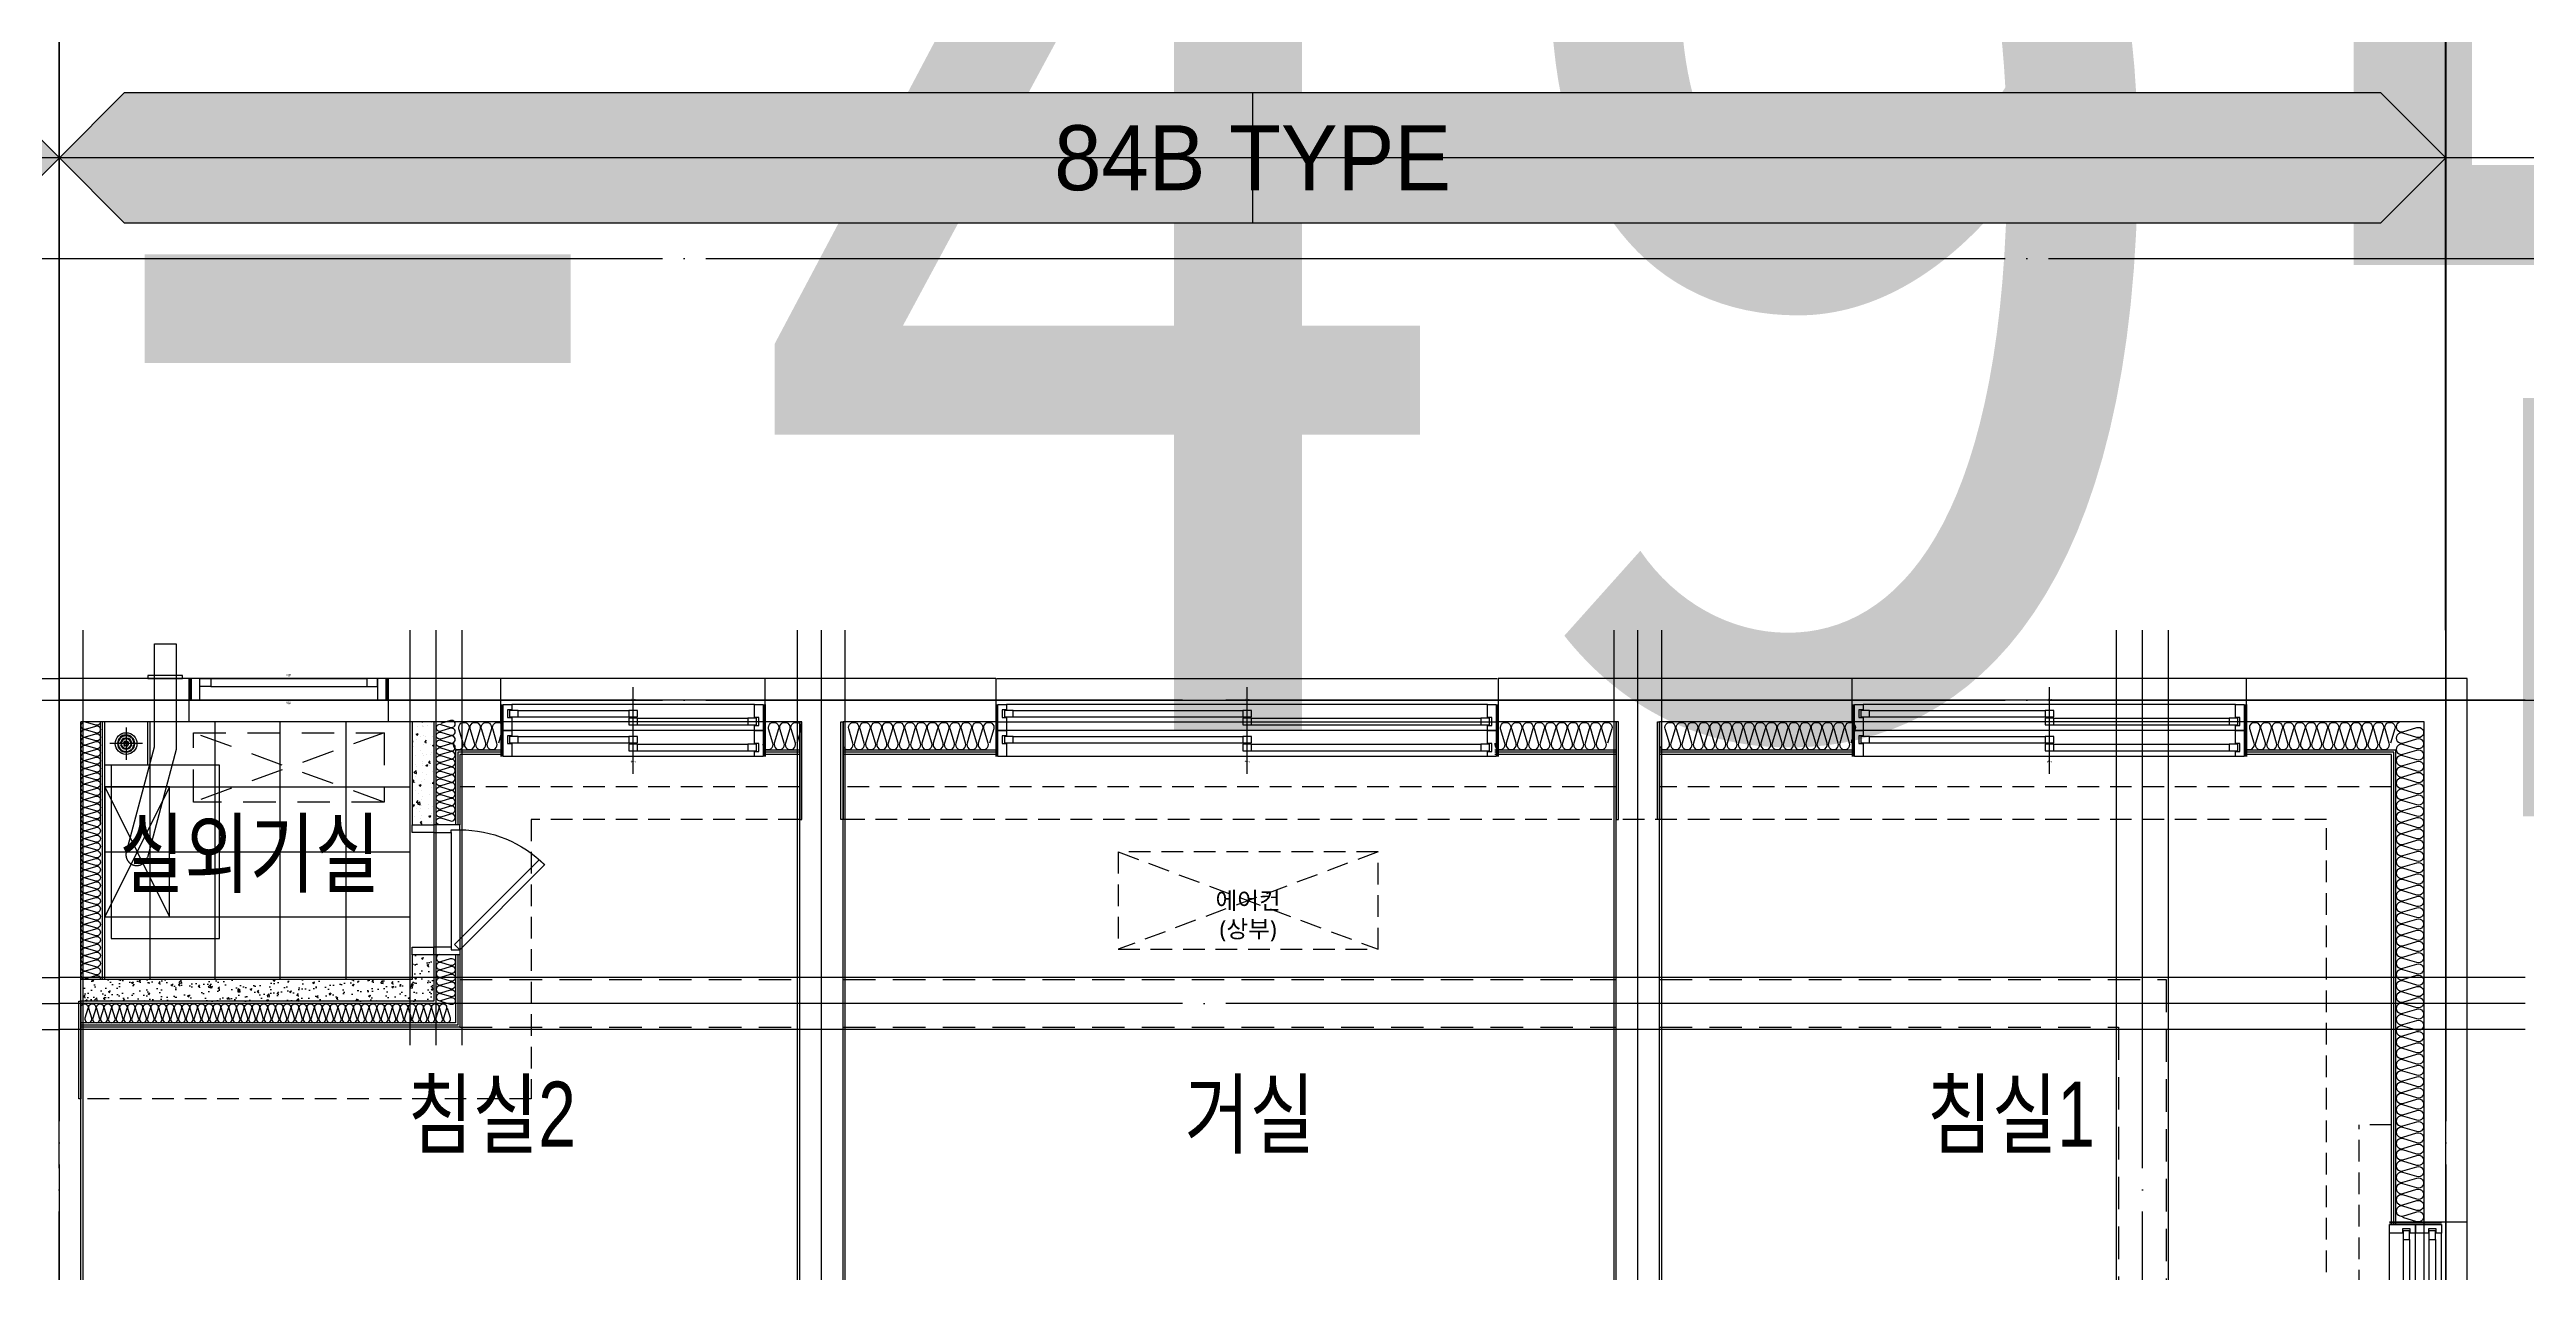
# Model space of a CAD drawing. Header units: millimetres. Extents: x 0 to 1390178, y 0 to 110113.
# Drawn here: x 720407 to 731845, y 46099 to 51745 of the extents above; entities that cross this region are included whole.
import ezdxf
from ezdxf.enums import TextEntityAlignment as Align
from ezdxf.xclip import XClip

# ---------------------------------------------------------------- set-up
doc = ezdxf.new("R2018")
doc.units = ezdxf.units.MM
doc.header["$LTSCALE"] = 100
doc.header["$XCLIPFRAME"] = 0
for name, pattern in [('X - 단위세대 확장형$0$CEN', [62, 60, -1, 0, -1]), ('X - 단위세대 확장형$0$HID', [1.5, 1, -0.5]), ('X - 단위세대 확장형$0$X-55$0$HD', [2.5, 1.5, -1]), ('X - 단위세대 확장형$0$X-55$0$HID', [2.3, 1.5, -0.8]), ('X - 단위세대 확장형$0$xr-49D(확)$0$HID', [2.3, 1.5, -0.8]), ('X - 평면도$0$CEN', [62, 60, -1, 0, -1])]:
    doc.linetypes.add(name, pattern=pattern)
doc.layers.get('DEFPOINTS').update_dxf_attribs({"color": 145})
for name, color, linetype in [('AA-XXXX-253', 253, 'Continuous'), ('AA-XXXX-TEXT', 3, 'Continuous'), ('SYM', 7, 'Continuous'), ('TEX', 7, 'Continuous'), ('X - SHEET$0$AA-BORD-TEXT', 3, 'Continuous'), ('X - 단위세대 확장형$0$A-CEN', 1, 'X - 단위세대 확장형$0$CEN'), ('X - 단위세대 확장형$0$A-CON', 2, 'Continuous'), ('X - 단위세대 확장형$0$A-GIP', 6, 'Continuous'), ('X - 단위세대 확장형$0$A-INS', 9, 'Continuous'), ('X - 단위세대 확장형$0$A-TILE', 253, 'Continuous'), ('X - 단위세대 확장형$0$A-WIN', 4, 'Continuous'), ('X - 단위세대 확장형$0$AA-WAXM-CONC', 2, 'Continuous'), ('X - 단위세대 확장형$0$AA-WAXM-DRYW', 7, 'Continuous'), ('X - 단위세대 확장형$0$AA-XXXX-CNTL', 1, 'X - 단위세대 확장형$0$CEN'), ('X - 단위세대 확장형$0$AA-XXXX-PATT', 8, 'Continuous'), ('X - 단위세대 확장형$0$M-AIR', 1, 'X - 단위세대 확장형$0$HID'), ('X - 단위세대 확장형$0$X-84$0$AA-DWXM-STHC', 9, 'Continuous'), ('X - 단위세대 확장형$0$X-84$0$AA-DWXM-WIND', 4, 'Continuous'), ('X - 단위세대 확장형$0$X-84$0$AA-XXXX-ELEV', 4, 'Continuous'), ('X - 단위세대 확장형$0$xr-49D(확)$0$AA-XXXX-HIDL2', 7, 'X - 단위세대 확장형$0$xr-49D(확)$0$HID'), ('X - 단위세대 확장형$0$결로방지단열재', 7, 'X - 단위세대 확장형$0$HID'), ('X - 단위세대 확장형$0$보일러', 6, 'X - 단위세대 확장형$0$HID'), ('X - 단위세대 확장형$0$실외기', 9, 'X - 단위세대 확장형$0$HID'), ('X - 단위세대 확장형$0$커텐박스', 6, 'X - 단위세대 확장형$0$HID'), ('X - 평면도$0$A-CEN', 1, 'X - 평면도$0$CEN'), ('X - 평면도$0$AA-XXXX-CNTL', 1, 'X - 평면도$0$CEN')]:
    doc.layers.add(name, color=color, linetype=linetype)
for name, color, linetype, plot in [('DEFPOINT', 163, 'Continuous', False), ('X - 단위세대 확장형$0$A-MC', 171, 'Continuous', False), ('X - 단위세대 확장형$0$AA-EL-PCN8', 8, 'Continuous', False), ('X - 단위세대 확장형$0$DEFPOINT', 163, 'Continuous', False)]:
    doc.layers.add(name, color=color, linetype=linetype, plot=plot)
doc.layers.add('X - 단위세대 확장형$0$A-door', color=4, linetype='Continuous', lineweight=25)
doc.styles.add('HAUD01', font='Dotum.ttf')
doc.styles.get("Standard").update_dxf_attribs({"font": 'Dotum.ttf'})
doc.styles.add('X - SHEET$0$HAUD01', font='Dotum.ttf')
doc.styles.add('X - 단위세대 확장형$0$X-55$0$맑은 고딕', font='malgun.ttf')
doc.styles.add('X - 단위세대 확장형$0$X-84$0$맑은 고딕', font='malgun.ttf')
pattern_1 = [(320, (-64738.11, 78886.98), (-7.96954, -91.092334), [9.525, -104.775]), (265, (-64738.11, 78886.98), (95.52832, 17.62141), [7.62, -83.82]), (10.451, (-64738.77, 78879.39), (87.55834, -73.47125), [8.095, -89.045]), (316.1842, (-64712.71, 78886.98), (-21.02116, -135.53952), [14.2875, -157.1625]), (6.6356, (-64714.46, 78875.69), (123.71278, -118.70212), [12.1425, -133.5675]), (261.184, (-64712.71, 78886.98), (123.71256, -118.7023), [11.43, -125.73]), (291, (-64719.06, 78874.28), (-51.13276, -75.80744), [9.525, -104.775]), (236, (-64719.06, 78874.28), (92.09398, -30.90101), [7.62, -83.82]), (341.4514, (-64723.32, 78867.965), (40.96143, -106.708245), [8.095, -89.045]), (307.5, (-64738.11, 78886.982), (42.277519, -1.544302), [0, -82.804, 0, -85.09, 0, -84.1375]), (277.5, (-64738.11, 78886.98), (50.090287, -33.409831), [0, -48.514, 0, -80.899, 0, -32.0675]), (237.5, (-64738.11, 78915.303), (-2.864372, -67.795298), [0, -31.75, 0, -99.06, 0, -131.445]), (227.5, (-64738.11, 78928), (12.713246, -74.06459), [0, -41.275, 0, -65.786, 0, -93.345])]

# ---------------------------------------------------------------- blocks, each defined once
blk = doc.blocks.new('X - SHEET$0$HAUDsheetV')
at = {"layer": 'X - SHEET$0$AA-BORD-TEXT', "color": 3, "style": 'X - SHEET$0$HAUD01'}
for tag, p in [('PJCode', (786, 567.94)), ('작성자', (786.11, 194.82)), ('검토자', (786.11, 181.82)), ('최종검토자', (786.11, 168.82)), ('승인자', (786.11, 155.82)), ('일자', (786.83, 144.02)), ('개정번호', (812, 65.92))]:
    blk.add_attdef(tag, text='', height=3, dxfattribs=at).set_placement(p, align=Align.MIDDLE_CENTER)
at = {"layer": 'X - SHEET$0$AA-BORD-TEXT', "color": 3, "lineweight": 30, "flags": 104}
blk.add_attdef('PJTitle', text='', height=4, dxfattribs=at).set_placement((787.25, 536.62), align=Align.MIDDLE_CENTER)
blk = doc.blocks.new('X - SHEET')
ref = blk.add_blockref('X - SHEET$0$HAUDsheetV', (-100, 0), dxfattribs=dict(xscale=100, yscale=100, zscale=100))
lines = blk.add_mtext('중랑구 상봉동 116-49번지 일원 2030 청년주택 \\P신축공사', dxfattribs={"layer": 'X - SHEET$0$AA-BORD-TEXT', "color": 3, "insert": (78625, 53662), "char_height": 5056.52, "attachment_point": 1})
ref.add_attrib('PJTitle', '', (78625, 53662), dxfattribs={"flags": 104}).embed_mtext(lines)
blk = doc.blocks.new('*U1135')
at = {"layer": 'DEFPOINTS'}
for p, q in [((-610, -130), (-610, 110)), ((-605, -130), (-605, 110)), ((605, -130), (605, 110)), ((610, -130), (610, 110))]:
    blk.add_line(p, q, dxfattribs=at)
at = {"layer": 'X - 단위세대 확장형$0$X-84$0$AA-DWXM-WIND'}
for p, q in [((0, 190), (0, -210)), ((-20, 83), (-530, 83)), ((-20, 53), (-530, 53)), ((530, 47), (20, 47)), ((530, 17), (20, 17)), ((-20, -37), (-530, -37)), ((-20, -67), (-530, -67)), ((530, -73), (20, -73)), ((530, -103), (20, -103))]:
    blk.add_line(p, q, dxfattribs=at)
at = {"layer": 'X - 단위세대 확장형$0$X-84$0$AA-DWXM-WIND', "color": 8}
for p, q in [((-560, 110), (560, 110)), ((-560, -10), (560, -10)), ((-560, -130), (560, -130))]:
    blk.add_line(p, q, dxfattribs=at)
at = {"layer": 'X - 단위세대 확장형$0$X-84$0$AA-DWXM-WIND'}
for points in [[(-560, 86), (-580, 86), (-580, 50), (-560, 50), (-560, -10), (-560, -10), (-600, -10), (-600, 110), (-560, 110), (-560, 86)], [(560, 14), (580, 14), (580, 50), (560, 50), (560, 110), (560, 110), (600, 110), (600, -10), (560, -10), (560, 14)], [(-560, -34), (-580, -34), (-580, -70), (-560, -70), (-560, -130), (-560, -130), (-600, -130), (-600, -10), (-560, -10), (-560, -34)], [(560, -106), (580, -106), (580, -70), (560, -70), (560, -10), (560, -10), (600, -10), (600, -130), (560, -130), (560, -106)]]:
    blk.add_lwpolyline(points, dxfattribs=at)
for points in [[(-530, 53), (-530, 83), (-570, 83), (-570, 53)], [(20, 53), (20, 83), (-20, 83), (-20, 53)], [(-20, 17), (20, 17), (20, 47), (-20, 47)], [(570, 17), (570, 47), (530, 47), (530, 17)], [(-530, -67), (-530, -37), (-570, -37), (-570, -67)], [(20, -67), (20, -37), (-20, -37), (-20, -67)], [(-20, -103), (20, -103), (20, -73), (-20, -73)], [(570, -103), (570, -73), (530, -73), (530, -103)]]:
    blk.add_lwpolyline(points, close=True, dxfattribs=at)
at = {"layer": 'DEFPOINTS', "style": 'X - 단위세대 확장형$0$X-84$0$맑은 고딕', "width": 0.9}
for s, p in [('내부', (0, 133)), ('외부', (0, -152))]:
    blk.add_text(s, height=10, dxfattribs=at).set_placement(p, align=Align.MIDDLE_CENTER)
blk = doc.blocks.new('*U1125')
at = {"layer": 'DEFPOINTS'}
for p, q in [((-1160, -130), (-1160, 110)), ((-1155, -130), (-1155, 110)), ((1155, -130), (1155, 110)), ((1160, -130), (1160, 110))]:
    blk.add_line(p, q, dxfattribs=at)
at = {"layer": 'X - 단위세대 확장형$0$X-84$0$AA-DWXM-WIND'}
for p, q in [((0, 190), (0, -210)), ((-20, 83), (-1080, 83)), ((-20, 53), (-1080, 53)), ((1080, 47), (20, 47)), ((1080, 17), (20, 17)), ((-20, -37), (-1080, -37)), ((-20, -67), (-1080, -67)), ((1080, -73), (20, -73)), ((1080, -103), (20, -103))]:
    blk.add_line(p, q, dxfattribs=at)
at = {"layer": 'X - 단위세대 확장형$0$X-84$0$AA-DWXM-WIND', "color": 8}
for p, q in [((-1110, 110), (1110, 110)), ((-1110, -10), (1110, -10)), ((-1110, -130), (1110, -130))]:
    blk.add_line(p, q, dxfattribs=at)
at = {"layer": 'X - 단위세대 확장형$0$X-84$0$AA-DWXM-WIND'}
for points in [[(-1110, 86), (-1130, 86), (-1130, 50), (-1110, 50), (-1110, -10), (-1110, -10), (-1150, -10), (-1150, 110), (-1110, 110), (-1110, 86)], [(1110, 14), (1130, 14), (1130, 50), (1110, 50), (1110, 110), (1110, 110), (1150, 110), (1150, -10), (1110, -10), (1110, 14)], [(-1110, -34), (-1130, -34), (-1130, -70), (-1110, -70), (-1110, -130), (-1110, -130), (-1150, -130), (-1150, -10), (-1110, -10), (-1110, -34)], [(1110, -106), (1130, -106), (1130, -70), (1110, -70), (1110, -10), (1110, -10), (1150, -10), (1150, -130), (1110, -130), (1110, -106)]]:
    blk.add_lwpolyline(points, dxfattribs=at)
for points in [[(-1080, 53), (-1080, 83), (-1120, 83), (-1120, 53)], [(20, 53), (20, 83), (-20, 83), (-20, 53)], [(-20, 17), (20, 17), (20, 47), (-20, 47)], [(1120, 17), (1120, 47), (1080, 47), (1080, 17)], [(-1080, -67), (-1080, -37), (-1120, -37), (-1120, -67)], [(20, -67), (20, -37), (-20, -37), (-20, -67)], [(-20, -103), (20, -103), (20, -73), (-20, -73)], [(1120, -103), (1120, -73), (1080, -73), (1080, -103)]]:
    blk.add_lwpolyline(points, close=True, dxfattribs=at)
at = {"layer": 'DEFPOINTS', "style": 'X - 단위세대 확장형$0$X-84$0$맑은 고딕', "width": 0.9}
for s, p in [('내부', (0, 133)), ('외부', (0, -152))]:
    blk.add_text(s, height=10, dxfattribs=at).set_placement(p, align=Align.MIDDLE_CENTER)
blk = doc.blocks.new('*U1134')
at = {"layer": 'DEFPOINTS'}
for p, q in [((-910, -130), (-910, 110)), ((-905, -130), (-905, 110)), ((905, -130), (905, 110)), ((910, -130), (910, 110))]:
    blk.add_line(p, q, dxfattribs=at)
at = {"layer": 'X - 단위세대 확장형$0$X-84$0$AA-DWXM-WIND'}
for p, q in [((0, 190), (0, -210)), ((-20, 83), (-830, 83)), ((-20, 53), (-830, 53)), ((830, 47), (20, 47)), ((830, 17), (20, 17)), ((-20, -37), (-830, -37)), ((-20, -67), (-830, -67)), ((830, -73), (20, -73)), ((830, -103), (20, -103))]:
    blk.add_line(p, q, dxfattribs=at)
at = {"layer": 'X - 단위세대 확장형$0$X-84$0$AA-DWXM-WIND', "color": 8}
for p, q in [((-860, 110), (860, 110)), ((-860, -10), (860, -10)), ((-860, -130), (860, -130))]:
    blk.add_line(p, q, dxfattribs=at)
at = {"layer": 'X - 단위세대 확장형$0$X-84$0$AA-DWXM-WIND'}
for points in [[(-860, 86), (-880, 86), (-880, 50), (-860, 50), (-860, -10), (-860, -10), (-900, -10), (-900, 110), (-860, 110), (-860, 86)], [(860, 14), (880, 14), (880, 50), (860, 50), (860, 110), (860, 110), (900, 110), (900, -10), (860, -10), (860, 14)], [(-860, -34), (-880, -34), (-880, -70), (-860, -70), (-860, -130), (-860, -130), (-900, -130), (-900, -10), (-860, -10), (-860, -34)], [(860, -106), (880, -106), (880, -70), (860, -70), (860, -10), (860, -10), (900, -10), (900, -130), (860, -130), (860, -106)]]:
    blk.add_lwpolyline(points, dxfattribs=at)
for points in [[(-830, 53), (-830, 83), (-870, 83), (-870, 53)], [(20, 53), (20, 83), (-20, 83), (-20, 53)], [(-20, 17), (20, 17), (20, 47), (-20, 47)], [(870, 17), (870, 47), (830, 47), (830, 17)], [(-830, -67), (-830, -37), (-870, -37), (-870, -67)], [(20, -67), (20, -37), (-20, -37), (-20, -67)], [(-20, -103), (20, -103), (20, -73), (-20, -73)], [(870, -103), (870, -73), (830, -73), (830, -103)]]:
    blk.add_lwpolyline(points, close=True, dxfattribs=at)
at = {"layer": 'DEFPOINTS', "style": 'X - 단위세대 확장형$0$X-84$0$맑은 고딕', "width": 0.9}
for s, p in [('내부', (0, 133)), ('외부', (0, -152))]:
    blk.add_text(s, height=10, dxfattribs=at).set_placement(p, align=Align.MIDDLE_CENTER)
blk = doc.blocks.new('*U1124')
at = {"layer": 'DEFPOINTS'}
for p, q in [((-460, -64), (-460, 36)), ((-455, -64), (-455, 36)), ((455, -64), (455, 36)), ((460, -64), (460, 36))]:
    blk.add_line(p, q, dxfattribs=at)
at = {"layer": 'X - 단위세대 확장형$0$X-84$0$AA-DWXM-WIND'}
for p, q in [((-360, 36), (360, 36)), ((-360, 0), (360, 0))]:
    blk.add_line(p, q, dxfattribs=at)
at = {"layer": 'X - 단위세대 확장형$0$X-84$0$AA-DWXM-WIND', "color": 8}
blk.add_line((410, -64), (-410, -64), dxfattribs=at)
at = {"layer": 'X - 단위세대 확장형$0$X-84$0$AA-DWXM-WIND'}
for points in [[(-410, 36), (-450, 36), (-450, -64), (-410, -64)], [(-410, 36), (-360, 36), (-360, 0), (-410, 0)], [(410, 36), (360, 36), (360, 0), (410, 0)], [(450, 36), (410, 36), (410, -64), (450, -64)]]:
    blk.add_lwpolyline(points, close=True, dxfattribs=at)
at = {"layer": 'DEFPOINTS', "style": 'X - 단위세대 확장형$0$X-84$0$맑은 고딕', "width": 0.9}
for s, p in [('외부', (-1, 51)), ('내부', (-1, -76))]:
    blk.add_text(s, height=10, dxfattribs=at).set_placement(p, align=Align.MIDDLE_CENTER)
blk = doc.blocks.new('X - 단위세대 확장형$0$X-84$0$FD')
at = {"layer": 'X - 단위세대 확장형$0$X-84$0$AA-DWXM-STHC'}
for p, q in [((102, 114), (-98, 114)), ((-98, -86), (-98, 114)), ((76, 14), (-74, 14)), ((-34, 18), (-38, 18)), ((-34, 11), (-38, 11)), ((-28, 41), (-25, 38)), ((-23, 41), (-25, 44)), ((-20, 18), (-24, 18)), ((-20, 11), (-24, 11)), ((-6, 18), (-10, 18)), ((-6, 11), (-10, 11)), ((-2, 50), (-2, 54)), ((-2, 36), (-2, 40)), ((-2, 21), (-2, 26)), ((-2, 3), (-2, 7)), ((1, 89), (1, -61)), ((5, 50), (5, 54)), ((5, 36), (5, 40)), ((5, 21), (5, 26)), ((5, 3), (5, 7)), ((13, 18), (9, 18)), ((13, 11), (9, 11)), ((27, 18), (23, 18)), ((27, 11), (23, 11)), ((28, 44), (26, 41)), ((28, 38), (31, 41)), ((41, 18), (37, 18)), ((41, 11), (37, 11)), ((102, -86), (102, 114)), ((102, -86), (-98, -86)), ((-28, -13), (-25, -10)), ((-23, -13), (-25, -15)), ((-2, -11), (-2, -7)), ((-2, -25), (-2, -21)), ((5, -11), (5, -7)), ((5, -25), (5, -21)), ((25, -13), (28, -15)), ((31, -13), (28, -10))]:
    blk.add_line(p, q, dxfattribs=at)
blk.add_circle((1, 14), 50, dxfattribs=at)
for radius, start, end in [(40, 137.9377, 175.3172), (40, 184.9707, 222.1313), (36, 138.2645, 174.7956), (36, 185.5247, 221.8122), (40, 95.5963, 132.2058), (26, 98.6286, 172.7847), (26, 187.6605, 261.3714), (36, 96.2205, 131.895), (22, 100.213, 171.4638), (22, 189.0641, 259.787), (12, 108.9695, 164.209), (12, 196.7874, 251.0305), (8, 119.1827, 155.9086), (8, 205.6729, 240.8173), (40, 47.8687, 84.4251), (36, 48.1878, 83.8033), (26, 7.2153, 81.4045), (22, 8.5362, 79.8264), (12, 15.791, 71.1056), (8, 24.0914, 60.9392), (26, 278.5955, 352.3395), (22, 280.1736, 350.9359), (12, 288.8944, 343.2126), (8, 299.0608, 334.3271), (36, 5.2044, 41.8183), (36, 318.105, 354.4753), (40, 4.6828, 42.1367), (40, 317.7942, 355.0293), (40, 227.8633, 264.4037), (36, 228.1817, 263.7795), (36, 276.1967, 311.7355), (40, 275.5749, 312.0623)]:
    blk.add_arc((1, 14), radius, start, end, dxfattribs=at)
blk = doc.blocks.new('X - 단위세대 확장형$0$X-55$0$보일러(양평)_3')
at = {"layer": 'X - 단위세대 확장형$0$보일러', "linetype": 'X - 단위세대 확장형$0$X-55$0$HID', "ltscale": 50}
for p, q in [((0, 430), (-600, 130)), ((0, 130), (-600, 430))]:
    blk.add_line(p, q, dxfattribs=at)
at = {"layer": 'X - 단위세대 확장형$0$보일러', "color": 252, "ltscale": 50}
blk.add_lwpolyline([(100, -100), (100, 400), (-700, 400), (-700, -100)], close=True, dxfattribs=at)
at = {"layer": 'X - 단위세대 확장형$0$보일러', "linetype": 'X - 단위세대 확장형$0$X-55$0$HID', "ltscale": 50}
for points in [[(0, 130), (0, 430), (-600, 430), (-600, 130)], [(500, 230), (500, 70), (515, 70), (515, 230)]]:
    blk.add_lwpolyline(points, close=True, dxfattribs=at)
blk.add_lwpolyline([(-300, 330), (185, 200), (660, 200), (660, 100), (172, 100), (-326, 233)], dxfattribs=at)
blk.add_arc((-313, 282), 50, 75, 255, dxfattribs=at)
blk = doc.blocks.new('X - 단위세대 확장형$0$X-55$0$실외기실 점검문')
at = {"layer": 'X - 단위세대 확장형$0$A-door', "color": 8}
for p, q in [((-120, 577), (-120, 23)), ((-80, 565), (-80, 36)), ((0, 564), (0, 35))]:
    blk.add_line(p, q, dxfattribs=at)
at = {"layer": 'X - 단위세대 확장형$0$A-door'}
for points in [[(0, 600), (0, 564), (-80, 564), (-80, 577), (-120, 577), (-120, 600)], [(-96, 47), (-120, 23), (-511, 415), (-487, 439)], [(0, 0), (0, 36), (-80, 36), (-80, 23), (-120, 23), (-120, 0)]]:
    blk.add_lwpolyline(points, close=True, dxfattribs=at)
at = {"layer": 'X - 단위세대 확장형$0$A-door', "color": 1}
blk.add_arc((-120, 23), 554, 90, 135, dxfattribs=at)
blk = doc.blocks.new('X - 단위세대 확장형$0$insul1')
blk.add_lwpolyline([(0, 0.25, 1.344031), (0.35, 0.25), (0.2, 0.75, -1.344031), (0.55, 0.75), (0.4, 0.25)], format="xyb")
blk = doc.blocks.new('X - 단위세대 확장형$0$A$C1B995BC2')
at = {"layer": 'X - 단위세대 확장형$0$M-AIR'}
for p, q in [((600, -225), (-600, 225)), ((-600, -225), (600, 225))]:
    blk.add_line(p, q, dxfattribs=at)
blk.add_lwpolyline([(-600, -225), (600, -225), (600, 225), (-600, 225)], close=True, dxfattribs=at)
at = {"layer": 'X - 단위세대 확장형$0$DEFPOINT', "style": 'X - 단위세대 확장형$0$X-55$0$맑은 고딕'}
for s, p in [('(상부)', (0, 131)), ('에어컨', (0, 0))]:
    blk.add_text(s, height=80, rotation=180, dxfattribs=at).set_placement(p, align=Align.MIDDLE_CENTER)
blk = doc.blocks.new('X - 단위세대 확장형$0$A$C215C54E9')
at = {"layer": 'X - 단위세대 확장형$0$실외기', "linetype": 'X - 단위세대 확장형$0$X-55$0$HD'}
for p, q in [((440, -160), (-440, 160)), ((440, 160), (-440, -160))]:
    blk.add_line(p, q, dxfattribs=at)
blk.add_lwpolyline([(440, -160), (-440, -160), (-440, 160), (440, 160)], close=True, dxfattribs=at)
blk = doc.blocks.new('X - 단위세대 확장형$0$20220221_84')
at = {"layer": 'X - 단위세대 확장형$0$AA-XXXX-PATT'}
h = blk.add_hatch(dxfattribs=at)
h.set_pattern_fill('AR-CONC', color=256, scale=0.5, angle=-90, style=0)
h.set_pattern_definition(pattern_1)
h.paths.add_polyline_path([(-1281, 9455), (-1281, 9555), (-1395, 9555), (-1395, 11085), (-1495, 11085), (-1495, 9455)])
h = blk.add_hatch(dxfattribs=at)
h.set_pattern_fill('AR-CONC', color=256, scale=0.5, angle=-90, style=0)
h.set_pattern_definition(pattern_1)
h.paths.add_polyline_path([(-680, 9555), (-680, 9455), (-205, 9455), (-205, 9555)])
at = {"layer": 'X - 단위세대 확장형$0$A-CEN'}
for p, q in [((-1505, -202), (-1505, 11185)), ((-1698, 9445), (218, 9445)), ((-8465, 1565), (218, 1565))]:
    blk.add_line(p, q, dxfattribs=at)
at = {"layer": 'X - 단위세대 확장형$0$A-GIP'}
for p, q in [((-1615, 9335), (-1615, 11085)), ((-1605, 9345), (-1605, 11085)), ((-1395, 10985), (-205, 10985)), ((-1395, 10975), (-205, 10975)), ((-1280, 9335), (-1615, 9335)), ((-1280, 9345), (-1605, 9345)), ((-345, 9345), (-680, 9345)), ((-355, 9335), (-680, 9335)), ((-355, 9135), (-355, 9335)), ((-345, 9135), (-345, 9345)), ((-355, 7765), (-355, 7935)), ((-345, 7765), (-345, 7935)), ((-355, 6855), (-355, 7565)), ((-345, 6855), (-345, 7565)), ((-355, 3995), (-355, 4555)), ((-345, 3995), (-345, 4555)), ((-355, 2895), (-355, 3795)), ((-345, 2895), (-345, 3795)), ((-355, 415), (-355, 1095)), ((-345, 405), (-345, 1095)), ((-2525, 415), (-355, 415)), ((-2525, 405), (-345, 405))]:
    blk.add_line(p, q, dxfattribs=at)
at = {"layer": 'X - 단위세대 확장형$0$A-INS'}
for p, q in [((-1595, 9355), (-1595, 11084)), ((-680, 10995), (-205, 10995)), ((-1280, 9355), (-1595, 9355)), ((-335, 9355), (-680, 9355)), ((-335, 9135), (-335, 9355)), ((-335, 7765), (-335, 7935)), ((-335, 6855), (-335, 7565)), ((-335, 3995), (-335, 4555)), ((-335, 2895), (-335, 3795)), ((-335, 395), (-335, 1095)), ((-2525, 395), (-335, 395))]:
    blk.add_line(p, q, dxfattribs=at)
blk.add_lwpolyline([(-205, 10995, -0.47578), (-220, 11016), (-206, 11064, 1.337394), (-238, 11064), (-224, 11016, -1.337394), (-256, 11016), (-242, 11064, 1.337394), (-274, 11064), (-260, 11016, -1.337394), (-292, 11016), (-278, 11064, 1.337394), (-310, 11064), (-296, 11016, -1.337394), (-328, 11016), (-314, 11064, 1.337394), (-346, 11064), (-332, 11016, -1.337394), (-364, 11016), (-350, 11064, 1.337394), (-382, 11064), (-368, 11016, -1.337394), (-400, 11016), (-386, 11064, 1.337394), (-418, 11064), (-404, 11016, -1.337394), (-436, 11016), (-422, 11064, 1.337394), (-454, 11064), (-440, 11016, -1.337394), (-472, 11016), (-458, 11064, 1.337394), (-490, 11064), (-476, 11016, -1.337394), (-508, 11016), (-494, 11064, 1.337394), (-526, 11064), (-512, 11016, -1.337394), (-544, 11016), (-530, 11064, 1.337394), (-562, 11064), (-548, 11016, -1.337394), (-580, 11016), (-566, 11064, 1.337394), (-598, 11064), (-584, 11016, -1.337394), (-616, 11016), (-602, 11064, 1.337394), (-634, 11064), (-620, 11016, -1.337394), (-652, 11016), (-638, 11064, 1.337394), (-670, 11064), (-656, 11016, -1.337394), (-688, 11016), (-674, 11064, 1.337394), (-706, 11064), (-692, 11016, -1.337394), (-724, 11016), (-710, 11064, 1.337394), (-742, 11064), (-728, 11016, -1.337394), (-760, 11016), (-746, 11064, 1.337394), (-778, 11064), (-764, 11016, -1.337394), (-796, 11016), (-782, 11064, 1.337394), (-814, 11064), (-800, 11016, -1.337394), (-832, 11016), (-818, 11064, 1.337394), (-850, 11064), (-836, 11016, -1.337394), (-868, 11016), (-854, 11064, 1.337394), (-886, 11064), (-872, 11016, -1.337394), (-904, 11016), (-890, 11064, 1.337394), (-922, 11064), (-908, 11016, -1.337394), (-940, 11016), (-926, 11064, 1.337394), (-958, 11064), (-944, 11016, -1.337394), (-976, 11016), (-962, 11064, 1.337394), (-994, 11064), (-980, 11016, -1.337394), (-1012, 11016), (-998, 11064, 1.337394), (-1030, 11064), (-1016, 11016, -1.337394), (-1048, 11016), (-1034, 11064, 1.337394), (-1066, 11064), (-1052, 11016, -1.337394), (-1084, 11016), (-1070, 11064, 1.337394), (-1102, 11064), (-1088, 11016, -1.337394), (-1120, 11016), (-1106, 11064, 1.337394), (-1138, 11064), (-1124, 11016, -1.337394), (-1156, 11016), (-1142, 11064, 1.337394), (-1174, 11064), (-1160, 11016, -1.337394), (-1192, 11016), (-1178, 11064, 1.337394), (-1210, 11064), (-1196, 11016, -1.337394), (-1228, 11016), (-1214, 11064, 1.337394), (-1246, 11064), (-1232, 11016, -1.337394), (-1264, 11016), (-1250, 11064, 1.337394), (-1282, 11064), (-1268, 11016, -1.337394), (-1300, 11016), (-1286, 11064, 1.337394), (-1318, 11064), (-1304, 11016, -1.337394), (-1336, 11016), (-1322, 11064, 1.337394), (-1354, 11064), (-1340, 11016, -1.337394), (-1372, 11016), (-1358, 11064, 1.337394), (-1390, 11064), (-1376, 11016, -0.565972), (-1395, 10995, -0.565972)], format="xyb", dxfattribs=at)
at = {"layer": 'X - 단위세대 확장형$0$A-MC'}
for p, q in [((-1625, -202), (-1625, 11185)), ((-1385, -202), (-1385, 11185)), ((-4795, 11075), (218, 11075)), ((-1698, 9565), (218, 9565)), ((-1698, 9325), (218, 9325)), ((-3996, 7775), (218, 7775)), ((-3996, 7555), (218, 7555)), ((-3996, 4005), (218, 4005)), ((-3996, 3785), (218, 3785)), ((-8465, 1685), (218, 1685)), ((-8465, 1445), (218, 1445))]:
    blk.add_line(p, q, dxfattribs=at)
at = {"layer": 'X - 단위세대 확장형$0$A-TILE'}
for p, q in [((-1105, 10975), (-1105, 9565)), ((-805, 10975), (-805, 9565)), ((-505, 10975), (-505, 9565)), ((-1395, 10765), (-205, 10765)), ((-1395, 10465), (-205, 10465)), ((-1395, 10165), (-205, 10165)), ((-1395, 9860), (-205, 9860))]:
    blk.add_line(p, q, dxfattribs=at)
at = {"layer": 'X - 단위세대 확장형$0$AA-EL-PCN8'}
for p, q in [((-205, 9665), (-205, 10585)), ((-5, 9665), (-5, 10585)), ((-205, 7925), (-205, 9145)), ((-5, 7925), (-5, 9145)), ((-205, 6855), (-205, 4545)), ((-5, 6855), (-5, 4545)), ((-205, 1085), (-205, 2905)), ((-5, 1085), (-5, 2905)), ((-3735, 265), (-2515, 265)), ((-3735, 65), (-2515, 65))]:
    blk.add_line(p, q, dxfattribs=at)
at = {"layer": 'X - 단위세대 확장형$0$AA-WAXM-CONC'}
for p, q in [((-5, 10585), (-5, 11185)), ((-8145, 11085), (-205, 11085)), ((-205, 10585), (-205, 11085)), ((-205, 10585), (-5, 10585)), ((-205, 9145), (-205, 9665)), ((-205, 9665), (-5, 9665)), ((-5, 9145), (-5, 9665)), ((-205, 9145), (-5, 9145)), ((-205, 7925), (-5, 7925)), ((-205, 7765), (-205, 7925)), ((-5, 6860), (-5, 7925)), ((-3885, 7765), (-205, 7765)), ((-3885, 7565), (-205, 7565)), ((-205, 6860), (-205, 7565)), ((-5, 6860), (-205, 6860)), ((-5, 4540), (-205, 4540)), ((-205, 3995), (-205, 4540)), ((-5, 2905), (-5, 4540)), ((-3875, 3995), (-205, 3995)), ((-3875, 3795), (-205, 3795)), ((-205, 2905), (-205, 3795)), ((-205, 2905), (-5, 2905)), ((-205, 1085), (-5, 1085)), ((-205, 265), (-205, 1085)), ((-5, 65), (-5, 1085)), ((-2515, 65), (-2515, 265)), ((-2515, 265), (-205, 265)), ((-2515, 65), (-5, 65))]:
    blk.add_line(p, q, dxfattribs=at)
at = {"layer": 'X - 단위세대 확장형$0$AA-WAXM-DRYW'}
for p, q in [((-1495, 9455), (-1495, 11084)), ((-1395, 9555), (-1395, 11084)), ((-1280, 9555), (-1395, 9555)), ((-205, 9555), (-680, 9555)), ((-1280, 9455), (-1495, 9455)), ((-205, 9455), (-680, 9455))]:
    blk.add_line(p, q, dxfattribs=at)
for points in [[(-1281, 9455), (-1281, 9555), (-1245, 9555), (-1245, 9455)], [(-716, 9455), (-716, 9555), (-680, 9555), (-680, 9455)]]:
    blk.add_lwpolyline(points, close=True, dxfattribs=at)
at = {"layer": 'X - 단위세대 확장형$0$AA-XXXX-CNTL'}
for p, q in [((-8465, 11185), (218, 11185)), ((-105, -202), (-105, 11185)), ((-3996, 7665), (218, 7665)), ((-3996, 3895), (218, 3895)), ((218, 165), (-8465, 165))]:
    blk.add_line(p, q, dxfattribs=at)
at = {"layer": 'X - 단위세대 확장형$0$X-84$0$AA-DWXM-WIND'}
blk.add_line((-205, 9665), (-205, 10585), dxfattribs=at)
at = {"layer": 'X - 단위세대 확장형$0$xr-49D(확)$0$AA-XXXX-HIDL2'}
for p, q in [((-1615, 9335), (-1615, 7765)), ((-1395, 9335), (-1395, 7765)), ((-1615, 7565), (-1615, 3995)), ((-1395, 7565), (-1395, 3995)), ((-1615, 3795), (-1615, 1675)), ((-1395, 3795), (-1395, 1455)), ((-1615, 1675), (-5005, 1675)), ((-1395, 1455), (-5005, 1455))]:
    blk.add_line(p, q, dxfattribs=at)
for name, p, rotation in [('X - 단위세대 확장형$0$A$C215C54E9', (-415, 10125), 270), ('X - 단위세대 확장형$0$A$C1B995BC2', (-1030, 5695), 90)]:
    blk.add_blockref(name, p, dxfattribs=dict(rotation=rotation))
at = {"xscale": -0.9999999999999998, "rotation": 270}
blk.add_blockref('X - 단위세대 확장형$0$X-55$0$실외기실 점검문', (-1280, 9455), dxfattribs=at)
at = {"layer": 'X - 단위세대 확장형$0$A-INS', "row_count": 1}
for p, xscale, yscale, zscale, rotation, column_count, row_spacing, column_spacing in [((-1505, 11084), -90.00000000000057, 90.00000000000057, 90.00000000000024, 90, 47, 3.155443620884047e-29, -35.99999999999912), ((-1280, 9445), 90.00000000000043, 90.00000000000043, 90.00000000000043, 180, 6, -3.155443620884047e-30, 35.99999999999897), ((-680, 9445), -90.00000000000043, 90.00000000000043, 90.00000000000024, 180, 13, 5.364254155502879e-29, -35.99999999999897), ((-335, 9365), 130, 130, 130, 270, 4, -2.839899258795642e-29, 51.99999999999997), ((-335, 7935), 130, 130, 130, 270, 3, -2.839899258795642e-29, 51.99999999999997), ((-335, 7565), 130, 130, 130, 270, 13, -2.839899258795642e-29, 51.99999999999997), ((-335, 4555), 130, 130, 130, 270, 10, -2.839899258795642e-29, 51.99999999999997), ((-335, 3795), 130, 130, 130, 270, 17, -2.839899258795642e-29, 51.99999999999997), ((-335, 1095), 130, 130, 130, 270, 13, -2.839899258795642e-29, 51.99999999999997), ((-205, 395), 130, 130, 130, 180, 44, -1.577721810442024e-29, 51.99999999999997)]:
    blk.add_blockref('X - 단위세대 확장형$0$insul1', p, dxfattribs=dict(at, xscale=xscale, yscale=yscale, zscale=zscale, rotation=rotation, column_count=column_count, row_spacing=row_spacing, column_spacing=column_spacing))
at = {"layer": 'X - 단위세대 확장형$0$A-WIN'}
for name, p, rotation in [('*U1124', (-41, 10125), 270), ('*U1135', (-255, 8535), 90), ('*U1125', (-255, 5700), 90), ('*U1134', (-255, 1995), 90)]:
    blk.add_blockref(name, p, dxfattribs=dict(at, rotation=rotation))
blk.add_blockref('*U1135', (-3125, 315), dxfattribs=at)
at = {"layer": 'X - 단위세대 확장형$0$X-84$0$AA-XXXX-ELEV', "rotation": 270}
blk.add_blockref('X - 단위세대 확장형$0$X-84$0$FD', (-319, 10877), dxfattribs=at)
at = {"layer": 'X - 단위세대 확장형$0$보일러'}
blk.add_blockref('X - 단위세대 확장형$0$X-55$0$보일러(양평)_3', (-505, 10545), dxfattribs=at)
blk = doc.blocks.new('X - 단위세대 확장형$0$A$C11416124')
at = {"layer": 'X - 단위세대 확장형$0$A-CEN'}
blk.add_line((7109, 7949), (3489, 7949), dxfattribs=at)
at = {"layer": 'X - 단위세대 확장형$0$A-MC'}
for p, q in [((7109, 8069), (3489, 8069)), ((7109, 7829), (3489, 7829))]:
    blk.add_line(p, q, dxfattribs=at)
at = {"layer": 'X - 단위세대 확장형$0$AA-WAXM-CONC'}
blk.add_line((4099, 9449), (3489, 9449), dxfattribs=at)
at = {"layer": 'X - 단위세대 확장형$0$AA-XXXX-CNTL'}
for p, q in [((3489, 989), (3489, 9671)), ((7109, 9349), (3489, 9349))]:
    blk.add_line(p, q, dxfattribs=at)
blk = doc.blocks.new('X - 단위세대 확장형$0$20220222-결로')
at = {"layer": 'X - 단위세대 확장형$0$A-CON'}
for p, q in [((650, 25190), (640, 25190)), ((650, 24740), (650, 25190)), ((830, 24740), (830, 25190)), ((830, 25190), (840, 25190)), ((4420, 25190), (4410, 25190)), ((4420, 24740), (4420, 25190)), ((4600, 24740), (4600, 25190)), ((4600, 25190), (4610, 25190)), ((640, 24740), (650, 24740)), ((840, 24740), (830, 24740)), ((4410, 24740), (4420, 24740)), ((4610, 24740), (4600, 24740)), ((-2690, 23450), (-2690, 23900)), ((-2690, 23900), (-2680, 23900)), ((-2680, 23450), (-2690, 23450))]:
    blk.add_line(p, q, dxfattribs=at)
at = {"layer": 'X - 단위세대 확장형$0$A-CON', "color": 8}
for p, q in [((640, 25190), (640, 24740)), ((840, 25190), (840, 24740)), ((4410, 25190), (4410, 24740)), ((4610, 25190), (4610, 24740)), ((-2680, 23900), (-2680, 23450))]:
    blk.add_line(p, q, dxfattribs=at)
at = {"layer": 'X - 단위세대 확장형$0$결로방지단열재'}
for p, q in [((7690, 24740), (840, 24740)), ((7690, 17700), (7690, 24740))]:
    blk.add_line(p, q, dxfattribs=at)
blk.add_lwpolyline([(640, 24740), (-600, 24740), (-600, 23450), (-2680, 23450)], dxfattribs=at)
at = {"layer": 'X - 단위세대 확장형$0$커텐박스'}
for p, q in [((640, 24890), (-930, 24890)), ((4410, 24890), (840, 24890)), ((7990, 24890), (4610, 24890)), ((7840, 21660), (7840, 23330)), ((7990, 23330), (7840, 23330))]:
    blk.add_line(p, q, dxfattribs=at)
blk = doc.blocks.new('X - 단위세대 확장형', base_point=(-475, -287))
at = {"rotation": 90}
blk.add_blockref('X - 단위세대 확장형$0$20220221_84', (78887, 64738), dxfattribs=at)
at = {"layer": 'X - 단위세대 확장형$0$AA-XXXX-CNTL'}
for p, q in [((78722, 64956), (78722, 68690)), ((79089, 64633), (88214, 64633))]:
    blk.add_line(p, q, dxfattribs=at)
at = {"xscale": -1}
blk.add_blockref('X - 단위세대 확장형$0$A$C11416124', (71191, 55284), dxfattribs=at)
at = {"layer": 'X - 단위세대 확장형$0$AA-XXXX-CNTL'}
blk.add_line((67702, 64956), (67702, 68690), dxfattribs=at)
blk.add_blockref('X - 단위세대 확장형$0$20220222-결로', (70482, 39343))
blk = doc.blocks.new('20220114_기준층 실명')
at = {"layer": 'AA-XXXX-TEXT', "style": 'HAUD01', "width": 0.8}
for s, p in [('실외기실', (-14208, 30724)), ('침실2', (-13090, 29520)), ('거실', (-9590, 29520)), ('침실1', (-6075, 29520))]:
    blk.add_text(s, height=300, dxfattribs=at).set_placement(p, align=Align.MIDDLE_CENTER)
blk = doc.blocks.new('20220111_기준층 세대명')
at = {"layer": 'AA-XXXX-253'}
for points in [[(-15387, 33636), (-15087, 33936), (-15387, 34236), (-18407, 34236), (-18707, 33936), (-18407, 33636)], [(-4477, 33636), (-4067, 33936), (-4367, 34236), (-14787, 34236), (-15087, 33936), (-14787, 33636)]]:
    blk.add_hatch(color=256, dxfattribs=at).paths.add_polyline_path(points)
for points in [[(-15087, 33936), (-15387, 34236), (-18407, 34236), (-18707, 33936), (-18407, 33636), (-15387, 33636)], [(-4067, 33936), (-4367, 34236), (-14787, 34236), (-15087, 33936), (-14787, 33636), (-4367, 33636)]]:
    blk.add_lwpolyline(points, close=True)
at = {"layer": 'DEFPOINT'}
blk.add_line((-9577, 34236), (-9577, 33636), dxfattribs=at)
blk.add_lwpolyline([(-1557, 3536), (-1557, 33936), (-46952, 33936), (-46952, -4889), (-23212, -4889), (-23212, 3536), (-1557, 3536)], dxfattribs=at)
at = {"layer": 'TEX', "style": 'HAUD01'}
blk.add_text('84B TYPE', height=300, dxfattribs=at).set_placement((-9577, 33936), align=Align.MIDDLE_CENTER)
blk = doc.blocks.new('X - 평면도', base_point=(-475.4, -286.7))
at = {"layer": 'X - 평면도$0$A-CEN', "color": 5}
blk.add_line((1035286.2, 66673.1), (1096213.6, 66673.1), dxfattribs=at)
at = {"layer": 'X - 평면도$0$AA-XXXX-CNTL'}
for p, q in [((1075702, 68689.6), (1075702, 56493.1)), ((1086722, 68689.6), (1086722, 22495.2)), ((1035286.2, 64633.1), (1096213.6, 64633.1))]:
    blk.add_line(p, q, dxfattribs=at)

msp = doc.modelspace()

# ---------------------------------------------------------------- block references
at = {"layer": 'SYM'}
ref = msp.add_blockref('X - 단위세대 확장형', (652274.7, -16179.1), dxfattribs=at)
XClip(ref).set_block_clipping_path([(27286.2339647645, 22495.2025850526), (88213.6007378809, 68689.6277392105)])

# ---------------------------------------------------------------- next in the draw order: block references
ref = msp.add_blockref('X - 평면도', (-355725.3, -16179.1))
XClip(ref).set_block_clipping_path([(1027249.9161542748, 15892.4151621381), (1111249.9161542747, 75292.4151621381)])

# ---------------------------------------------------------------- next in the draw order: block references
for name, p in [('X - SHEET', (588000, 0)), ('20220111_기준층 세대명', (735539.4, 17309.8))]:
    msp.add_blockref(name, p)
at = {"layer": 'AA-XXXX-TEXT'}
msp.add_blockref('20220114_기준층 실명', (735539.4, 17309.8), dxfattribs=at)

doc.saveas('drawing.dxf')
